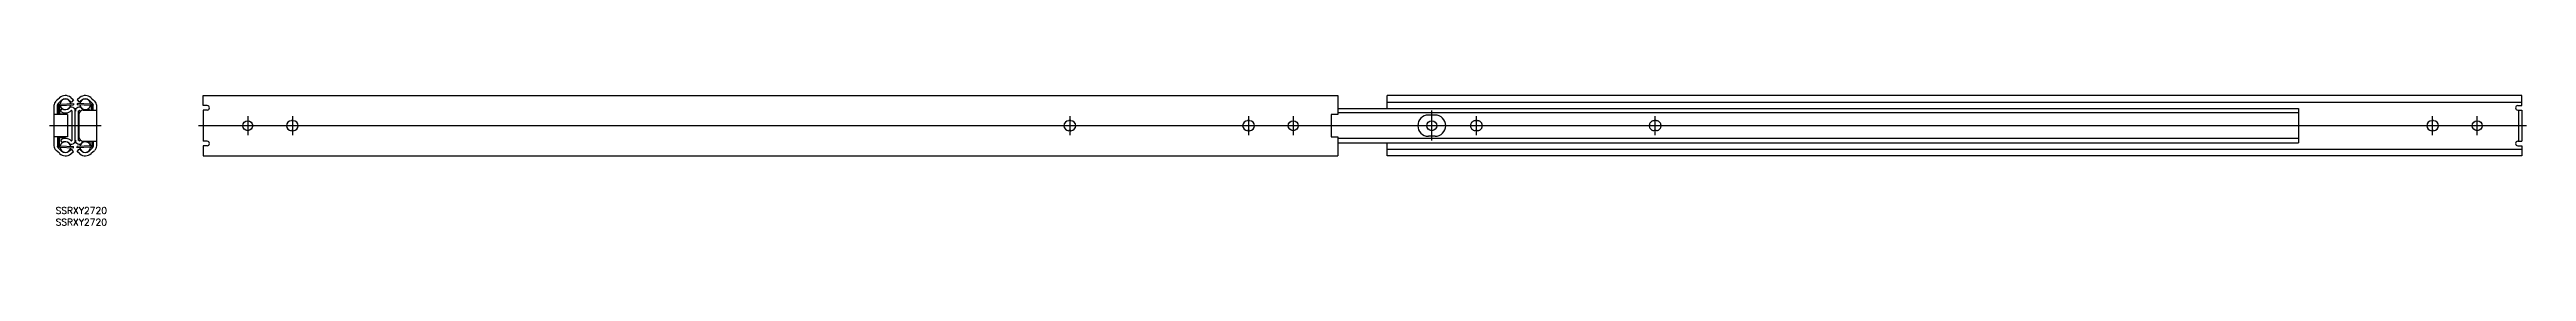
# Model space of a CAD drawing. Extents: x -2 to 1107, y -45 to 14.
import ezdxf

# ---------------------------------------------------------------- set-up
doc = ezdxf.new("R2010")
doc.units = 0
doc.linetypes.add('CENTER', pattern=[50.8, 31.75, -6.35, 6.35, -6.35])
doc.linetypes.add('DASHED', pattern=[19.05, 12.7, -6.35])
doc.layers.get('0').update_dxf_attribs({"linetype": 'CONTINUOUS'})
doc.layers.add('CENTER', color=1, linetype='CENTER')
doc.styles.get("Standard").update_dxf_attribs({"font": 'txt.shx', "height": 3, "bigfont": 'bigfont.shx'})

# ---------------------------------------------------------------- blocks, each defined once
blk = doc.blocks.new('*U2')
at = {"color": 7, "linetype": 'CONTINUOUS'}
blk.add_text('SSRXY2720', height=3, dxfattribs=at).set_placement((0.7, -39.6))
blk = doc.blocks.new('*U3')
at = {"color": 7, "linetype": 'CONTINUOUS'}
blk.add_text('SSRXY2720', height=3, dxfattribs=at).set_placement((0.7, -44.8))

msp = doc.modelspace()

# ---------------------------------------------------------------- linework, layer by layer
at = {"color": 7, "linetype": 'CONTINUOUS'}
for p, q in [((2.4, 12.4), (0.9, 11.1)), ((3.4, 11.4), (1.9, 10)), ((6.6, 11.5), (7.8, 10.5)), ((7.5, 12.6), (8.8, 11.6)), ((8.8, 11.6), (7.8, 10.5)), ((11.6, 12.6), (10.3, 11.6)), ((10.3, 11.6), (11.3, 10.5)), ((12.5, 11.5), (11.3, 10.5)), ((15.7, 11.4), (17.2, 10)), ((16.7, 12.4), (18.2, 11.1)), ((66.7, 13.5), (574.7, 13.5)), ((66.7, 9), (66.7, 13.5)), ((574.7, 13.5), (574.7, 5)), ((1104.7, 13.5), (596.7, 13.5)), ((596.7, 7.7), (596.7, 13.5)), ((1104.7, 9), (1104.7, 13.5)), ((0, -9), (0, 9)), ((6, 5), (0, 5)), ((1.5, 5), (1.5, 9)), ((1.9, 8.8), (1.9, 5.6)), ((2.4, 8.8), (2.4, 5.6)), ((2.6, 9.6), (8.7, 9.9)), ((2.6, 9.1), (8.8, 9.4)), ((2.7, 5.3), (4.5, 5.3)), ((3, 6.8), (3.6, 7.7)), ((3, 6.3), (3, 6.8)), ((6, 5), (6, -5)), ((8.1, -6.6), (8.1, 6.6)), ((8.7, 9.9), (8.8, 9.4)), ((9.5, -6.5), (9.5, 6.5)), ((9.5, -6.5), (9.5, 6.5)), ((10.4, 9.9), (10.3, 9.4)), ((16.5, 9.1), (10.3, 9.4)), ((16.5, 9.6), (10.4, 9.9)), ((11, -6.6), (11, 6.6)), ((11.1, 5), (11.1, -5)), ((13.1, 7), (19.1, 7)), ((16, 7), (15.5, 7.7)), ((16.7, 8.8), (16.7, 7)), ((17.2, 7), (17.2, 8.8)), ((17.6, 7), (17.6, 9)), ((19.1, -9), (19.1, 9)), ((68.6, 9), (66.7, 9)), ((68.6, 7), (66.7, 7)), ((66.7, 7), (66.7, -7)), ((107.1, 2.3), (106.3, 2.3)), ((455.1, 2.3), (454.3, 2.3)), ((535.1, 2.3), (534.3, 2.3)), ((571.7, 5), (571.7, -5)), ((574.7, 5), (571.7, 5)), ((574.7, 7.7), (1004.7, 7.7)), ((1004.7, 5.7), (574.7, 5.7)), ((596.7, 10.5), (1104.7, 10.5)), ((615.2, 4.8), (618.2, 4.8)), ((1004.7, 7.7), (1004.7, -7.7)), ((1065.1, 2.3), (1064.3, 2.3)), ((1102.8, 9), (1104.7, 9)), ((1102.8, 7), (1104.7, 7)), ((1103.2, 7), (1103.2, -7)), ((1104.7, 7), (1104.7, -7)), ((6, -5), (0, -5)), ((2.4, -12.4), (0.9, -11.1)), ((1.5, -5), (1.5, -9)), ((1.9, -8.8), (1.9, -5.6)), ((3.4, -11.4), (1.9, -10)), ((2.4, -8.8), (2.4, -5.6)), ((2.6, -9.1), (8.8, -9.4)), ((2.6, -9.6), (8.7, -9.9)), ((2.7, -5.3), (4.5, -5.3)), ((3, -6.3), (3, -6.8)), ((3, -6.8), (3.6, -7.7)), ((6.6, -11.5), (7.8, -10.5)), ((8.8, -11.6), (7.8, -10.5)), ((8.7, -9.9), (8.8, -9.4)), ((16.5, -9.1), (10.3, -9.4)), ((10.4, -9.9), (10.3, -9.4)), ((10.3, -11.6), (11.3, -10.5)), ((16.5, -9.6), (10.4, -9.9)), ((12.5, -11.5), (11.3, -10.5)), ((13.1, -7), (19.1, -7)), ((16, -7), (15.5, -7.7)), ((15.7, -11.4), (17.2, -10)), ((16.7, -8.8), (16.7, -7)), ((16.7, -12.4), (18.2, -11.1)), ((17.2, -7), (17.2, -8.8)), ((17.6, -7), (17.6, -9)), ((68.6, -7), (66.7, -7)), ((68.6, -9), (66.7, -9)), ((66.7, -9), (66.7, -13.5)), ((107.1, -2.2), (106.3, -2.2)), ((455.1, -2.2), (454.3, -2.2)), ((535.1, -2.2), (534.3, -2.2)), ((571.7, -5), (574.7, -5)), ((574.7, -5), (574.7, -13.5)), ((1004.7, -5.7), (574.7, -5.7)), ((574.7, -7.7), (1004.7, -7.7)), ((596.7, -13.5), (596.7, -7.7)), ((596.7, -10.5), (1104.7, -10.5)), ((618.2, -4.7), (615.2, -4.7)), ((1065.1, -2.2), (1064.3, -2.2)), ((1102.8, -7), (1104.7, -7)), ((1102.8, -9), (1104.7, -9)), ((1104.7, -9), (1104.7, -13.5)), ((7.5, -12.6), (8.8, -11.6)), ((11.6, -12.6), (10.3, -11.6)), ((66.7, -13.5), (574.7, -13.5)), ((1104.7, -13.5), (596.7, -13.5))]:
    msp.add_line(p, q, dxfattribs=at)
at = {"color": 3, "linetype": 'DASHED'}
for p, q in [((637.1, 2.3), (636.3, 2.3)), ((717.1, 2.3), (716.3, 2.3)), ((637.1, -2.2), (636.3, -2.2)), ((717.1, -2.2), (716.3, -2.2))]:
    msp.add_line(p, q, dxfattribs=at)
at = {"color": 7, "linetype": 'CONTINUOUS'}
for centre in [(86.7, 0), (554.7, 0), (616.7, 0), (1084.7, 0)]:
    msp.add_circle(centre, 2.25, dxfattribs=at)
for centre, radius, start, end in [((5.1, 9.6), 3.92, 51.0002, 132.9997), ((5.1, 9.6), 2.38, 5.8102, 180.1898), ((5.1, 9.6), 2.42, 51.0002, 132.9997), ((14, 9.6), 3.92, 47.0003, 128.9998), ((14, 9.6), 2.38, 359.8102, 174.1898), ((14, 9.6), 2.42, 47.0003, 128.9998), ((2.8, 9), 2.82, 132.9999, 180), ((2.8, 9), 1.32, 133.1022, 180), ((2.7, 8.8), 0.8, 93, 180), ((2.7, 5.6), 0.8, 180, 223.4774), ((2.7, 8.8), 0.3, 93, 180), ((2.7, 5.6), 0.3, 180, 270.0098), ((5.1, 9.6), 2.38, 192.2682, 353.7317), ((5.1, 9.6), 3.88, 237.2854, 312.599), ((5.1, 9.6), 2.38, 233, 312.0932), ((4.5, 4.5), 0.8, 43.3556, 90.0098), ((7.8, 6.6), 1.73, 358.953, 133.0307), ((7.8, 6.6), 0.226, 2.852, 130.5705), ((11.3, 6.6), 1.73, 46.9693, 181.047), ((11.3, 6.6), 0.226, 49.4295, 177.148), ((13.1, 5), 2, 90, 180), ((14, 9.6), 3.88, 227.401, 233.4607), ((14, 9.6), 2.38, 186.2683, 347.7318), ((14, 9.6), 2.38, 227.9068, 307), ((16.4, 8.8), 0.8, 0, 87), ((16.4, 8.8), 0.3, 0, 87), ((16.3, 9), 1.32, 0, 46.8978), ((16.3, 9), 2.82, 0, 47.0001), ((68.6, 8), 1, 270, 90), ((106.3, 0), 2.25, 90, 270), ((107.1, 0), 2.25, 270, 90), ((454.3, 0), 2.25, 90, 270), ((455.1, 0), 2.25, 270, 90), ((534.3, 0), 2.25, 90, 270), ((535.1, 0), 2.25, 270, 90), ((615.2, 0), 4.75, 90, 270), ((618.2, 0), 4.75, 270, 90), ((1064.3, 0), 2.25, 90, 270), ((1065.1, 0), 2.25, 270, 90), ((1102.8, 8), 1, 90, 270), ((2.8, -9), 2.82, 180, 227.0001), ((2.8, -9), 1.32, 180, 226.8978), ((2.7, -5.6), 0.8, 136.5226, 180), ((2.7, -8.8), 0.8, 180, 267), ((2.7, -5.6), 0.3, 89.9902, 180), ((2.7, -8.8), 0.3, 180, 267), ((5.1, -9.6), 2.38, 6.2683, 167.7318), ((5.1, -9.6), 2.38, 179.8102, 354.1898), ((5.1, -9.6), 3.88, 47.401, 122.7146), ((5.1, -9.6), 2.38, 47.9068, 127), ((4.5, -4.5), 0.8, 269.9902, 316.6444), ((7.8, -6.6), 1.73, 226.9693, 1.047), ((7.8, -6.6), 0.226, 229.4295, 357.148), ((11.3, -6.6), 1.73, 178.953, 313.0307), ((11.3, -6.6), 0.226, 182.852, 310.5705), ((13.1, -5), 2, 180, 270), ((14, -9.6), 3.88, 126.5393, 132.599), ((14, -9.6), 2.38, 12.2682, 173.7317), ((14, -9.6), 2.38, 185.8102, 0.1898), ((14, -9.6), 2.38, 53, 132.0932), ((16.4, -8.8), 0.3, 273, 0), ((16.4, -8.8), 0.8, 273, 0), ((16.3, -9), 1.32, 313.1022, 0), ((16.3, -9), 2.82, 312.9999, 0), ((68.6, -8), 1, 270, 90), ((1102.8, -8), 1, 90, 270), ((5.1, -9.6), 3.92, 227.0003, 308.9998), ((5.1, -9.6), 2.42, 227.0003, 308.9998), ((14, -9.6), 3.92, 231.0002, 312.9997), ((14, -9.6), 2.42, 231.0002, 312.9997)]:
    msp.add_arc(centre, radius, start, end, dxfattribs=at)
at = {"color": 3, "linetype": 'DASHED'}
for centre, start, end in [((636.3, 0), 90, 270), ((637.1, 0), 270, 90), ((716.3, 0), 90, 270), ((717.1, 0), 270, 90)]:
    msp.add_arc(centre, 2.25, start, end, dxfattribs=at)
at = {"layer": 'CENTER', "color": 1, "linetype": 'CENTER'}
for p, q in [((21.1, 0), (-2, 0)), ((86.7, 4.3), (86.7, -4.2)), ((106.7, 4.3), (106.7, -4.2)), ((454.7, 4.3), (454.7, -4.2)), ((534.7, 4.3), (534.7, -4.2)), ((554.7, 4.3), (554.7, -4.2)), ((554.7, 2.3), (554.7, -2.2)), ((616.7, -6.7), (616.7, 6.8)), ((636.7, -4.2), (636.7, 4.3)), ((716.7, -4.2), (716.7, 4.3)), ((1064.7, -4.2), (1064.7, 4.3)), ((1084.7, -4.2), (1084.7, 4.3))]:
    msp.add_line(p, q, dxfattribs=at)
at = {"layer": 'CENTER', "color": 1, "linetype": 'CONTINUOUS'}
msp.add_line((1106.7, 0), (64.7, 0), dxfattribs=at)

# ---------------------------------------------------------------- block references
at = {"color": 7, "linetype": 'CONTINUOUS'}
for name in ['*U2', '*U3']:
    msp.add_blockref(name, (0, 0), dxfattribs=at)

doc.saveas('drawing.dxf')
